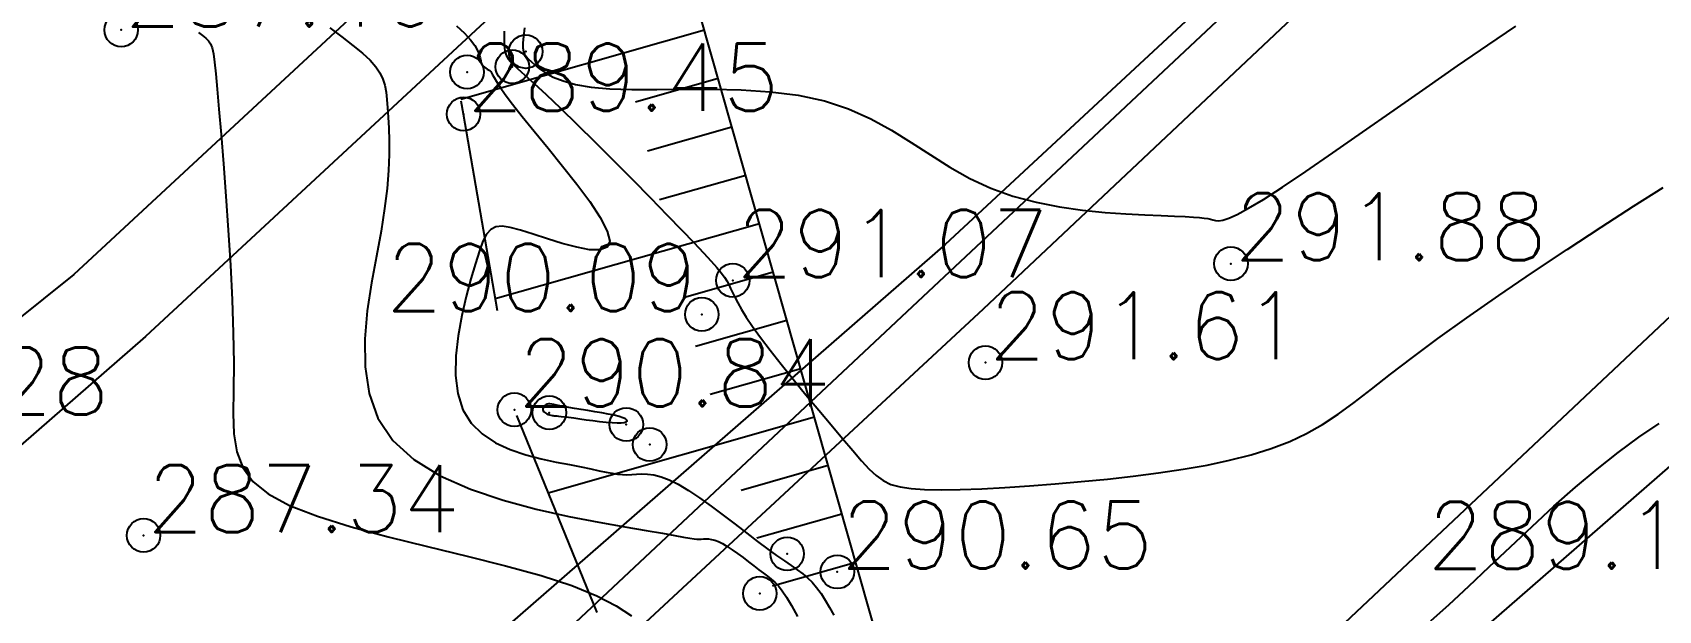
# Model space of a CAD drawing. Header units: millimetres. Extents: x 524954 to 526204, y 9523489 to 9524010.
# Drawn here: x 525954.08 to 525978.35, y 9523732.63 to 9523741.25 of the extents above; entities that cross this region are included whole.
import ezdxf
from ezdxf.enums import TextEntityAlignment as Align

# ---------------------------------------------------------------- set-up
doc = ezdxf.new("R2010")
doc.units = ezdxf.units.MM
doc.header["$PDMODE"] = 32
doc.header["$PDSIZE"] = 0.5
doc.linetypes.add('CACHE2', pattern=[4.7625, 3.175, -1.5875])
for name, color, linetype in [('Bas_Talus', 40, 'CACHE2'), ('CN_01_00', 3, 'Continuous'), ('CN_02_00', 4, 'Continuous'), ('CN_10_00', 1, 'Continuous'), ('Haut_Talus', 30, 'Continuous'), ('PLUME_1', 7, 'Continuous'), ('PLUME_3', 4, 'Continuous'), ('PLUME_5', 6, 'Continuous'), ('PLUME_6', 2, 'Continuous'), ('Talus', 2, 'Continuous'), ('TopoAlt', 3, 'Continuous'), ('TOPOJIS', 7, 'Continuous')]:
    doc.layers.add(name, color=color, linetype=linetype)
doc.styles.add('Simplex 1.0', font='Simplex.shx', dxfattribs={"width": 0.99, "height": 1})

# ---------------------------------------------------------------- blocks, each defined once
blk = doc.blocks.new('TCPOINT M')
at = {"color": 0}
blk.add_point((0, 0), dxfattribs=at)
at = {"layer": 'TopoAlt', "style": 'Simplex 1.0', "width": 0.99}
blk.add_attdef('ALT', (0.15, 0.15), '', height=1, dxfattribs=at)

msp = doc.modelspace()

# ---------------------------------------------------------------- linework, layer by layer
at = {"layer": 'Bas_Talus', "flags": 128}
msp.add_lwpolyline([(525965.486, 9523714.445), (525966.272, 9523716.957), (525966.445, 9523722.954), (525961.273, 9523735.625), (525960.515, 9523740.034), (525958.478, 9523750.596), (525953.556, 9523755.272), (525948.822, 9523754.787), (525939.478, 9523755.151), (525934.376, 9523755.444), (525928.247, 9523755.547)], dxfattribs=at)
at = {"layer": 'CN_01_00', "flags": 128}
for points, elevation in [([(525958.518, 9523741.318), (525958.698, 9523741.184), (525958.864, 9523741.057), (525959.006, 9523740.941), (525959.119, 9523740.836), (525959.204, 9523740.739), (525959.267, 9523740.647), (525959.31, 9523740.557), (525959.339, 9523740.463), (525959.358, 9523740.363), (525959.369, 9523740.253), (525959.379, 9523740.129), (525959.389, 9523739.988), (525959.398, 9523739.826), (525959.404, 9523739.641), (525959.404, 9523739.432), (525959.394, 9523739.194), (525959.373, 9523738.926), (525959.337, 9523738.625), (525959.285, 9523738.289), (525959.215, 9523737.917), (525959.141, 9523737.518), (525959.077, 9523737.102), (525959.04, 9523736.682), (525959.044, 9523736.267), (525959.105, 9523735.869), (525959.237, 9523735.498), (525959.457, 9523735.166), (525959.772, 9523734.881), (525960.167, 9523734.64), (525960.619, 9523734.44), (525961.104, 9523734.275), (525961.601, 9523734.141), (525962.084, 9523734.034), (525962.533, 9523733.949), (525962.924, 9523733.881), (525963.239, 9523733.826), (525963.483, 9523733.783), (525963.667, 9523733.75), (525963.8, 9523733.726), (525963.893, 9523733.71), (525963.955, 9523733.7), (525963.998, 9523733.695), (525964.031, 9523733.694), (525964.063, 9523733.696), (525964.097, 9523733.698), (525964.133, 9523733.7), (525964.172, 9523733.698), (525964.215, 9523733.692), (525964.264, 9523733.68), (525964.318, 9523733.66), (525964.38, 9523733.629), (525964.45, 9523733.588), (525964.526, 9523733.538), (525964.605, 9523733.481), (525964.687, 9523733.42), (525964.768, 9523733.357), (525964.847, 9523733.296), (525964.922, 9523733.239), (525964.99, 9523733.187), (525965.051, 9523733.143), (525965.106, 9523733.101), (525965.159, 9523733.056), (525965.213, 9523732.999), (525965.271, 9523732.926), (525965.336, 9523732.83), (525965.41, 9523732.704), (525965.498, 9523732.543)], 289), ([(525961.122, 9523741.27), (525961.12, 9523741.155), (525961.122, 9523741.057), (525961.13, 9523740.979), (525961.15, 9523740.914), (525961.186, 9523740.853), (525961.242, 9523740.789), (525961.321, 9523740.713), (525961.429, 9523740.616), (525961.57, 9523740.49), (525961.748, 9523740.327), (525961.964, 9523740.121), (525962.211, 9523739.88), (525962.479, 9523739.615), (525962.757, 9523739.337), (525963.036, 9523739.056), (525963.304, 9523738.783), (525963.553, 9523738.528), (525963.771, 9523738.304), (525963.951, 9523738.117), (525964.095, 9523737.965), (525964.208, 9523737.843), (525964.295, 9523737.746), (525964.36, 9523737.667), (525964.408, 9523737.602), (525964.445, 9523737.545), (525964.474, 9523737.491), (525964.501, 9523737.435), (525964.53, 9523737.374), (525964.563, 9523737.303), (525964.606, 9523737.22), (525964.662, 9523737.122), (525964.734, 9523737.006), (525964.827, 9523736.867), (525964.945, 9523736.704), (525965.09, 9523736.514), (525965.255, 9523736.303), (525965.436, 9523736.079), (525965.625, 9523735.849), (525965.815, 9523735.62), (525965.999, 9523735.4), (525966.171, 9523735.196), (525966.324, 9523735.016), (525966.454, 9523734.864), (525966.567, 9523734.741), (525966.671, 9523734.643), (525966.778, 9523734.568), (525966.894, 9523734.512), (525967.03, 9523734.474), (525967.194, 9523734.449), (525967.396, 9523734.436), (525967.642, 9523734.432), (525967.928, 9523734.436), (525968.248, 9523734.447), (525968.595, 9523734.465), (525968.962, 9523734.489), (525969.344, 9523734.518), (525969.734, 9523734.553), (525970.124, 9523734.592), (525970.51, 9523734.636), (525970.888, 9523734.684), (525971.256, 9523734.739), (525971.611, 9523734.801), (525971.949, 9523734.872), (525972.27, 9523734.953), (525972.569, 9523735.046), (525972.846, 9523735.151), (525973.098, 9523735.27), (525973.335, 9523735.406), (525973.568, 9523735.56), (525973.808, 9523735.734), (525974.065, 9523735.932), (525974.351, 9523736.155), (525974.677, 9523736.406), (525975.054, 9523736.687), (525975.488, 9523736.998), (525975.966, 9523737.331), (525976.471, 9523737.674), (525976.987, 9523738.017), (525977.495, 9523738.349), (525977.978, 9523738.659), (525978.42, 9523738.937)], 291)]:
    msp.add_lwpolyline(points, dxfattribs=dict(at, elevation=elevation))
at = {"layer": 'CN_01_00', "elevation": 291, "flags": 128}
msp.add_lwpolyline([(525962.16, 9523735.502), (525962.248, 9523735.49), (525962.345, 9523735.476), (525962.445, 9523735.463), (525962.546, 9523735.451), (525962.642, 9523735.44), (525962.731, 9523735.433), (525962.807, 9523735.429), (525962.869, 9523735.43), (525962.914, 9523735.436), (525962.943, 9523735.445), (525962.956, 9523735.457), (525962.951, 9523735.471), (525962.93, 9523735.487), (525962.891, 9523735.505), (525962.835, 9523735.523), (525962.762, 9523735.542), (525962.675, 9523735.56), (525962.578, 9523735.578), (525962.475, 9523735.596), (525962.371, 9523735.613), (525962.268, 9523735.629), (525962.172, 9523735.645), (525962.086, 9523735.659), (525962.013, 9523735.673), (525961.952, 9523735.685), (525961.903, 9523735.695), (525961.862, 9523735.703), (525961.83, 9523735.709), (525961.804, 9523735.712), (525961.782, 9523735.712), (525961.763, 9523735.709), (525961.746, 9523735.702), (525961.731, 9523735.693), (525961.718, 9523735.681), (525961.708, 9523735.667), (525961.701, 9523735.652), (525961.698, 9523735.637), (525961.698, 9523735.622), (525961.703, 9523735.607), (525961.712, 9523735.594), (525961.726, 9523735.582), (525961.742, 9523735.572), (525961.76, 9523735.563), (525961.779, 9523735.555), (525961.798, 9523735.548), (525961.817, 9523735.543), (525961.835, 9523735.539), (525961.85, 9523735.537), (525961.866, 9523735.535), (525961.883, 9523735.534), (525961.905, 9523735.532), (525961.934, 9523735.53), (525961.972, 9523735.526), (525962.02, 9523735.52), (525962.083, 9523735.513), (525962.16, 9523735.502)], close=True, dxfattribs=at)
at = {"layer": 'CN_02_00', "flags": 128}
for points, elevation in [([(525956.56, 9523741.252), (525956.618, 9523741.207), (525956.667, 9523741.166), (525956.707, 9523741.128), (525956.738, 9523741.083), (525956.762, 9523741.022), (525956.782, 9523740.934), (525956.8, 9523740.809), (525956.818, 9523740.636), (525956.839, 9523740.405), (525956.864, 9523740.105), (525956.895, 9523739.73), (525956.93, 9523739.294), (525956.967, 9523738.812), (525957.003, 9523738.302), (525957.035, 9523737.781), (525957.061, 9523737.265), (525957.078, 9523736.773), (525957.084, 9523736.319), (525957.079, 9523735.919), (525957.075, 9523735.569), (525957.088, 9523735.264), (525957.131, 9523734.997), (525957.221, 9523734.763), (525957.372, 9523734.556), (525957.599, 9523734.37), (525957.917, 9523734.198), (525958.336, 9523734.036), (525958.835, 9523733.881), (525959.391, 9523733.731), (525959.978, 9523733.585), (525960.57, 9523733.441), (525961.143, 9523733.297), (525961.672, 9523733.152), (525962.131, 9523733.004), (525962.503, 9523732.852), (525962.794, 9523732.699), (525963.02, 9523732.55)], 288), ([(525961.423, 9523741.32), (525961.41, 9523741.193), (525961.402, 9523741.096), (525961.402, 9523741.024), (525961.409, 9523740.969), (525961.425, 9523740.927), (525961.448, 9523740.891), (525961.481, 9523740.856), (525961.523, 9523740.816), (525961.577, 9523740.766), (525961.646, 9523740.709), (525961.736, 9523740.648), (525961.852, 9523740.586), (525962.001, 9523740.528), (525962.188, 9523740.477), (525962.417, 9523740.436), (525962.696, 9523740.41), (525963.025, 9523740.399), (525963.398, 9523740.399), (525963.802, 9523740.403), (525964.227, 9523740.403), (525964.66, 9523740.394), (525965.091, 9523740.366), (525965.509, 9523740.315), (525965.902, 9523740.232), (525966.262, 9523740.113), (525966.593, 9523739.964), (525966.902, 9523739.794), (525967.197, 9523739.612), (525967.486, 9523739.425), (525967.775, 9523739.244), (525968.071, 9523739.075), (525968.383, 9523738.928), (525968.714, 9523738.81), (525969.059, 9523738.719), (525969.409, 9523738.65), (525969.755, 9523738.601), (525970.089, 9523738.567), (525970.401, 9523738.546), (525970.684, 9523738.532), (525970.928, 9523738.522), (525971.127, 9523738.514), (525971.285, 9523738.506), (525971.407, 9523738.499), (525971.5, 9523738.491), (525971.57, 9523738.483), (525971.623, 9523738.475), (525971.664, 9523738.466), (525971.699, 9523738.456), (525971.736, 9523738.446), (525971.782, 9523738.442), (525971.845, 9523738.451), (525971.936, 9523738.481), (525972.061, 9523738.538), (525972.231, 9523738.629), (525972.453, 9523738.762), (525972.736, 9523738.944), (525973.085, 9523739.178), (525973.49, 9523739.456), (525973.933, 9523739.764), (525974.402, 9523740.092), (525974.88, 9523740.426), (525975.352, 9523740.754), (525975.803, 9523741.064), (525976.219, 9523741.343)], 292)]:
    msp.add_lwpolyline(points, dxfattribs=dict(at, elevation=elevation))
at = {"layer": 'CN_10_00', "elevation": 290, "flags": 128}
for points in [[(525960.412, 9523741.349), (525960.531, 9523741.238), (525960.619, 9523741.141), (525960.681, 9523741.057), (525960.722, 9523740.984), (525960.747, 9523740.923), (525960.762, 9523740.872), (525960.771, 9523740.829), (525960.78, 9523740.795), (525960.793, 9523740.768), (525960.809, 9523740.747), (525960.827, 9523740.731), (525960.847, 9523740.717), (525960.868, 9523740.705), (525960.887, 9523740.694), (525960.905, 9523740.682), (525960.921, 9523740.667), (525960.934, 9523740.648), (525960.948, 9523740.62), (525960.97, 9523740.579), (525961.005, 9523740.52), (525961.059, 9523740.437), (525961.137, 9523740.326), (525961.245, 9523740.182), (525961.388, 9523740), (525961.569, 9523739.778), (525961.776, 9523739.527), (525961.993, 9523739.259), (525962.206, 9523738.989), (525962.398, 9523738.728), (525962.554, 9523738.491), (525962.659, 9523738.29), (525962.697, 9523738.139), (525962.659, 9523738.048), (525962.554, 9523738.009), (525962.397, 9523738.012), (525962.204, 9523738.048), (525961.989, 9523738.104), (525961.768, 9523738.173), (525961.555, 9523738.242), (525961.366, 9523738.301), (525961.212, 9523738.342), (525961.09, 9523738.36), (525960.995, 9523738.352), (525960.92, 9523738.315), (525960.858, 9523738.244), (525960.804, 9523738.139), (525960.751, 9523737.994), (525960.693, 9523737.808), (525960.625, 9523737.578), (525960.555, 9523737.315), (525960.488, 9523737.028), (525960.434, 9523736.728), (525960.401, 9523736.428), (525960.396, 9523736.136), (525960.427, 9523735.865), (525960.503, 9523735.626), (525960.627, 9523735.426), (525960.794, 9523735.264), (525960.993, 9523735.134), (525961.212, 9523735.032), (525961.443, 9523734.953), (525961.673, 9523734.892), (525961.895, 9523734.845), (525962.096, 9523734.806), (525962.268, 9523734.772), (525962.415, 9523734.742), (525962.538, 9523734.715), (525962.643, 9523734.694), (525962.733, 9523734.677), (525962.812, 9523734.665), (525962.885, 9523734.658), (525962.954, 9523734.656), (525963.024, 9523734.66), (525963.097, 9523734.665), (525963.176, 9523734.668), (525963.261, 9523734.665), (525963.357, 9523734.652), (525963.463, 9523734.625), (525963.583, 9523734.58), (525963.719, 9523734.514), (525963.871, 9523734.423), (525964.037, 9523734.313), (525964.211, 9523734.188), (525964.389, 9523734.055), (525964.567, 9523733.918), (525964.741, 9523733.784), (525964.904, 9523733.658), (525965.054, 9523733.545), (525965.187, 9523733.45), (525965.303, 9523733.37), (525965.405, 9523733.301), (525965.496, 9523733.239), (525965.577, 9523733.179), (525965.65, 9523733.118), (525965.719, 9523733.052), (525965.785, 9523732.975), (525965.85, 9523732.886), (525965.914, 9523732.786), (525965.978, 9523732.677), (525966.043, 9523732.563)], [(525974.95, 9523732.478), (525975.225, 9523732.722), (525975.518, 9523732.992), (525975.824, 9523733.282), (525976.14, 9523733.582), (525976.462, 9523733.885), (525976.788, 9523734.185), (525977.113, 9523734.472), (525977.434, 9523734.741), (525977.749, 9523734.989), (525978.058, 9523735.215), (525978.358, 9523735.418)]]:
    msp.add_lwpolyline(points, dxfattribs=at)
at = {"layer": 'Haut_Talus', "flags": 128}
msp.add_lwpolyline([(525967.078, 9523715.393), (525969.418, 9523722.631), (525959.774, 9523756.519), (525939.115, 9523760.131), (525935.884, 9523761.485), (525927.751, 9523762.611)], dxfattribs=at)
at = {"layer": 'PLUME_1'}
msp.add_lwpolyline([(525458.473, 9523640.258), (525480.389, 9523635.341), (525499.593, 9523633.233), (525627.749, 9523622.033), (525657.425, 9523620.69), (525687.455, 9523621.378), (525717.375, 9523623.562), (525747.113, 9523628.239), (525776.244, 9523634.376), (525805.193, 9523643.006), (525833.533, 9523653.096), (525860.731, 9523665.108), (525887.284, 9523679.078), (525913.194, 9523695.007), (525937.497, 9523712.322), (525960.695, 9523731.06), (525982.749, 9523751.721), (526003.235, 9523773.269), (526022.079, 9523796.703), (526039.853, 9523821.062), (526045.291, 9523828.979), (526068.175, 9523865.742)], dxfattribs=at)
at = {"layer": 'PLUME_3'}
for points in [[(526021.58, 9523796.667), (526015.644, 9523788.714), (526009.172, 9523781.222), (526009.172, 9523781.222), (526002.736, 9523773.233), (525996.228, 9523766.24), (525989.258, 9523758.713), (525989.258, 9523758.713), (525982.251, 9523751.684), (525974.745, 9523744.619), (525967.702, 9523738.089), (525967.702, 9523738.089), (525960.16, 9523731.523), (525952.618, 9523724.956)], [(525953.189, 9523723.995), (525960.731, 9523730.562), (525961.23, 9523730.598), (525968.273, 9523737.128), (525975.779, 9523744.193), (525982.822, 9523750.723), (525983.284, 9523751.258), (525989.793, 9523758.251), (525996.8, 9523765.28), (526003.271, 9523772.771), (526003.734, 9523773.306), (526009.743, 9523780.262), (526016.179, 9523788.251), (526022.614, 9523796.241)]]:
    msp.add_lwpolyline(points, dxfattribs=at)
at = {"layer": 'PLUME_5'}
for points in [[(526016.266, 9523800.791), (526010.293, 9523793.336), (526003.821, 9523785.845), (526003.857, 9523785.347), (525997.386, 9523777.856), (525990.877, 9523770.863), (525984.369, 9523763.871), (525983.87, 9523763.834), (525977.362, 9523756.842), (525970.355, 9523749.813), (525963.312, 9523743.283), (525962.813, 9523743.247), (525955.77, 9523736.717), (525948.228, 9523730.15)], [(525950.037, 9523712.234), (525957.579, 9523718.801), (525965.62, 9523725.404), (525965.62, 9523725.404), (525973.162, 9523731.97), (525980.667, 9523739.035), (525987.674, 9523746.064), (525988.173, 9523746.101), (525994.681, 9523753.093), (526001.652, 9523760.62), (526008.622, 9523768.148), (526009.084, 9523768.683), (526015.094, 9523775.639), (526022.028, 9523783.665), (526027.965, 9523791.618), (526028.427, 9523792.153), (526034.364, 9523800.107)]]:
    msp.add_lwpolyline(points, dxfattribs=at)
at = {"layer": 'PLUME_6'}
for points in [[(526015.196, 9523801.715), (526008.724, 9523794.224), (526002.751, 9523786.77), (526002.751, 9523786.77), (525996.279, 9523779.279), (525989.807, 9523771.788), (525983.299, 9523764.795), (525982.8, 9523764.759), (525976.292, 9523757.767), (525969.285, 9523750.738), (525962.242, 9523744.208), (525961.743, 9523744.171), (525954.7, 9523737.641), (525947.121, 9523731.574)], [(525950.609, 9523711.274), (525958.686, 9523717.378), (525966.228, 9523723.944), (525966.69, 9523724.479), (525974.232, 9523731.046), (525981.774, 9523737.612), (525988.744, 9523745.14), (525989.243, 9523745.176), (525995.751, 9523752.168), (526003.22, 9523759.732), (526009.692, 9523767.223), (526010.191, 9523767.26), (526016.663, 9523774.751), (526023.098, 9523782.74), (526029.035, 9523790.694), (526029.497, 9523791.229), (526035.434, 9523799.182)]]:
    msp.add_lwpolyline(points, dxfattribs=at)
at = {"layer": 'Talus'}
for p, q in [((525964.11, 9523741.284), (525960.473, 9523740.249)), ((525964.315, 9523740.563), (525963.079, 9523740.211)), ((525964.52, 9523739.841), (525963.258, 9523739.482)), ((525964.726, 9523739.12), (525963.437, 9523738.753)), ((525964.931, 9523738.399), (525960.989, 9523737.277)), ((525965.136, 9523737.677), (525963.796, 9523737.296)), ((525965.341, 9523736.956), (525963.976, 9523736.567)), ((525965.547, 9523736.234), (525964.196, 9523735.85)), ((525965.752, 9523735.513), (525961.78, 9523734.383)), ((525965.957, 9523734.792), (525964.66, 9523734.423)), ((525966.163, 9523734.07), (525964.892, 9523733.709)), ((525966.368, 9523733.349), (525965.124, 9523732.995))]:
    msp.add_line(p, q, dxfattribs=at)

# ---------------------------------------------------------------- block references
at = {"layer": 'TOPOJIS'}
ref = msp.add_blockref('TCPOINT M', (525955.405, 9523741.288, 287.46), dxfattribs=at)
ref.add_attrib('ALT', '287.46', (525955.455, 9523741.338, 287.46), dxfattribs={"layer": 'TopoAlt', "height": 1, "style": 'Simplex 1.0', "width": 0.99})
ref = msp.add_blockref('TCPOINT M', (525960.515, 9523740.034, 289.45), dxfattribs=at)
ref.add_attrib('ALT', '289.45', (525960.565, 9523740.084, 289.45), dxfattribs={"layer": 'TopoAlt', "height": 1, "style": 'Simplex 1.0', "width": 0.99})
for p in [(525961.443, 9523740.966, 292.26), (525960.567, 9523740.661, 289.48), (525961.242, 9523740.74, 290.37), (525961.795, 9523735.581, 291.06), (525962.944, 9523735.405, 291.07), (525963.293, 9523735.107, 290.31), (525965.345, 9523733.476, 290.55), (525964.936, 9523732.886, 288.16)]:
    msp.add_blockref('TCPOINT M', p, dxfattribs=at)
ref = msp.add_blockref('TCPOINT M', (525971.968, 9523737.803, 291.88), dxfattribs=at)
ref.add_attrib('ALT', '291.88', (525972.018, 9523737.853, 291.88), dxfattribs={"layer": 'TopoAlt', "height": 1, "style": 'Simplex 1.0', "width": 0.99})
ref = msp.add_blockref('TCPOINT M', (525964.533, 9523737.554, 291.07), dxfattribs=at)
ref.add_attrib('ALT', '291.07', (525964.583, 9523737.604, 291.07), dxfattribs={"layer": 'TopoAlt', "height": 1, "style": 'Simplex 1.0', "width": 0.99})
ref = msp.add_blockref('TCPOINT M', (525964.071, 9523737.047, 290.09), dxfattribs=at)
ref.add_attrib('ALT', '290.09', dxfattribs={"layer": 'TopoAlt', "height": 1, "style": 'Simplex 1.0', "width": 0.99}).set_placement((525964.021, 9523737.097, 290.09), align=Align.RIGHT)
ref = msp.add_blockref('TCPOINT M', (525968.304, 9523736.327, 291.61), dxfattribs=at)
ref.add_attrib('ALT', '291.61', (525968.354, 9523736.377, 291.61), dxfattribs={"layer": 'TopoAlt', "height": 1, "style": 'Simplex 1.0', "width": 0.99})
ref = msp.add_blockref('TCPOINT M', (525961.273, 9523735.625, 290.84), dxfattribs=at)
ref.add_attrib('ALT', '290.84', (525961.323, 9523735.675, 290.84), dxfattribs={"layer": 'TopoAlt', "height": 1, "style": 'Simplex 1.0', "width": 0.99})
ref = msp.add_blockref('TCPOINT M', (525950.509, 9523735.505, 287.28), dxfattribs=at)
ref.add_attrib('ALT', '287.28', (525950.559, 9523735.555, 287.28), dxfattribs={"layer": 'TopoAlt', "height": 1, "style": 'Simplex 1.0', "width": 0.99})
ref = msp.add_blockref('TCPOINT M', (525955.739, 9523733.751, 287.34), dxfattribs=at)
ref.add_attrib('ALT', '287.34', (525955.789, 9523733.801, 287.34), dxfattribs={"layer": 'TopoAlt', "height": 1, "style": 'Simplex 1.0', "width": 0.99})
ref = msp.add_blockref('TCPOINT M', (525966.093, 9523733.207, 290.65), dxfattribs=at)
ref.add_attrib('ALT', '290.65', (525966.143, 9523733.257, 290.65), dxfattribs={"layer": 'TopoAlt', "height": 1, "style": 'Simplex 1.0', "width": 0.99})
ref = msp.add_blockref('TCPOINT M', (525979.612, 9523733.203, 289.11), dxfattribs=at)
ref.add_attrib('ALT', '289.11', dxfattribs={"layer": 'TopoAlt', "height": 1, "style": 'Simplex 1.0', "width": 0.99}).set_placement((525979.562, 9523733.253, 289.11), align=Align.RIGHT)

doc.saveas('drawing.dxf')
